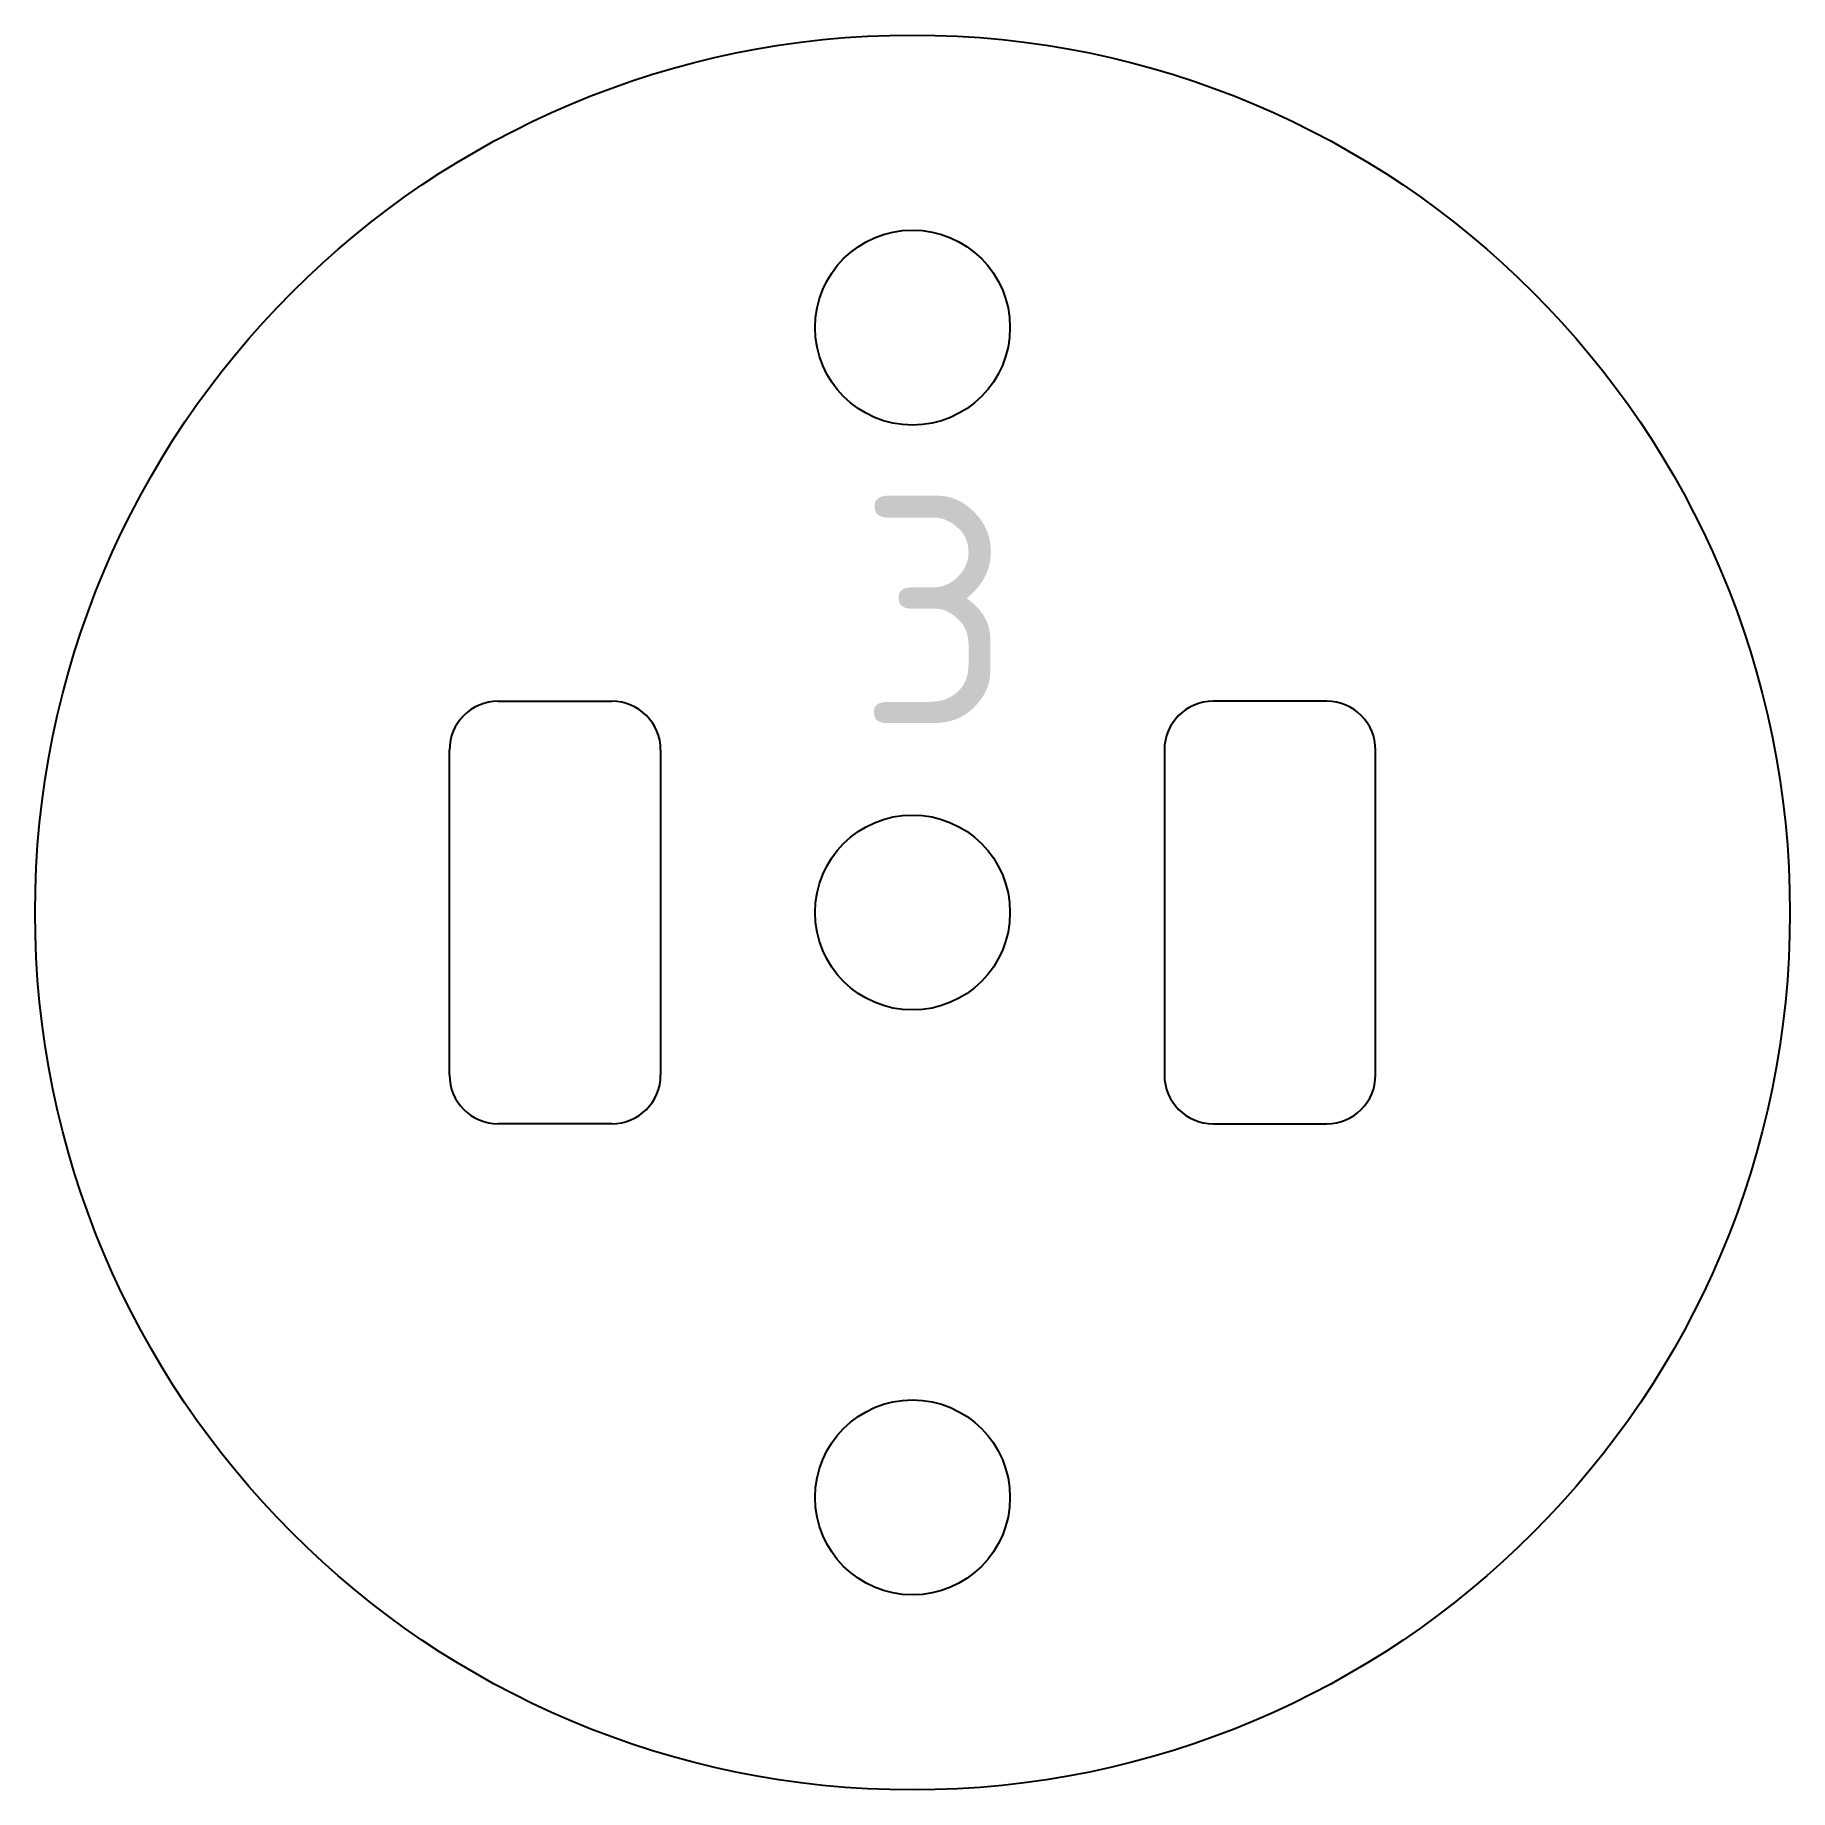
# Model space of a CAD drawing. Header units: millimetres. Extents: x 7.7 to 34.7, y 270.3 to 297.3.
import ezdxf
from ezdxf.enums import TextEntityAlignment as Align

# ---------------------------------------------------------------- set-up
doc = ezdxf.new("R2010")
doc.units = ezdxf.units.MM
doc.layers.add('Default', color=7, linetype='Continuous')
doc.styles.add('SEACAD_seiso_ttf', font='seiso.ttf')

msp = doc.modelspace()

# ---------------------------------------------------------------- linework, layer by layer
at = {"layer": 'Default', "color": 7, "linetype": 'Continuous'}
for p, q in [((14.793, 287.087), (16.543, 287.087)), ((27.543, 287.087), (25.793, 287.087)), ((14.043, 281.337), (14.043, 286.337)), ((17.293, 286.337), (17.293, 281.337)), ((25.043, 286.337), (25.043, 281.337)), ((28.293, 281.337), (28.293, 286.337)), ((16.543, 280.587), (14.793, 280.587)), ((25.793, 280.587), (27.543, 280.587))]:
    msp.add_line(p, q, dxfattribs=at)
for centre, radius in [((21.168, 283.837), 13.5), ((21.168, 292.837), 1.5), ((21.168, 283.837), 1.5), ((21.168, 274.837), 1.5)]:
    msp.add_circle(centre, radius, dxfattribs=at)
for centre, start, end in [((14.793, 286.337), 90, 180), ((16.543, 286.337), 0, 90), ((25.793, 286.337), 90, 180), ((27.543, 286.337), 0, 90), ((14.793, 281.337), 180, 270), ((16.543, 281.337), 270, 0), ((25.793, 281.337), 180, 270), ((27.543, 281.337), 270, 0)]:
    msp.add_arc(centre, 0.75, start, end, dxfattribs=at)

# ---------------------------------------------------------------- texts
at = {"layer": 'Default', "color": 7, "linetype": 'Continuous', "style": 'SEACAD_seiso_ttf'}
msp.add_text('3', height=3.5, dxfattribs=at).set_placement((20.335, 290.239), align=Align.TOP_LEFT)

doc.saveas('drawing.dxf')
